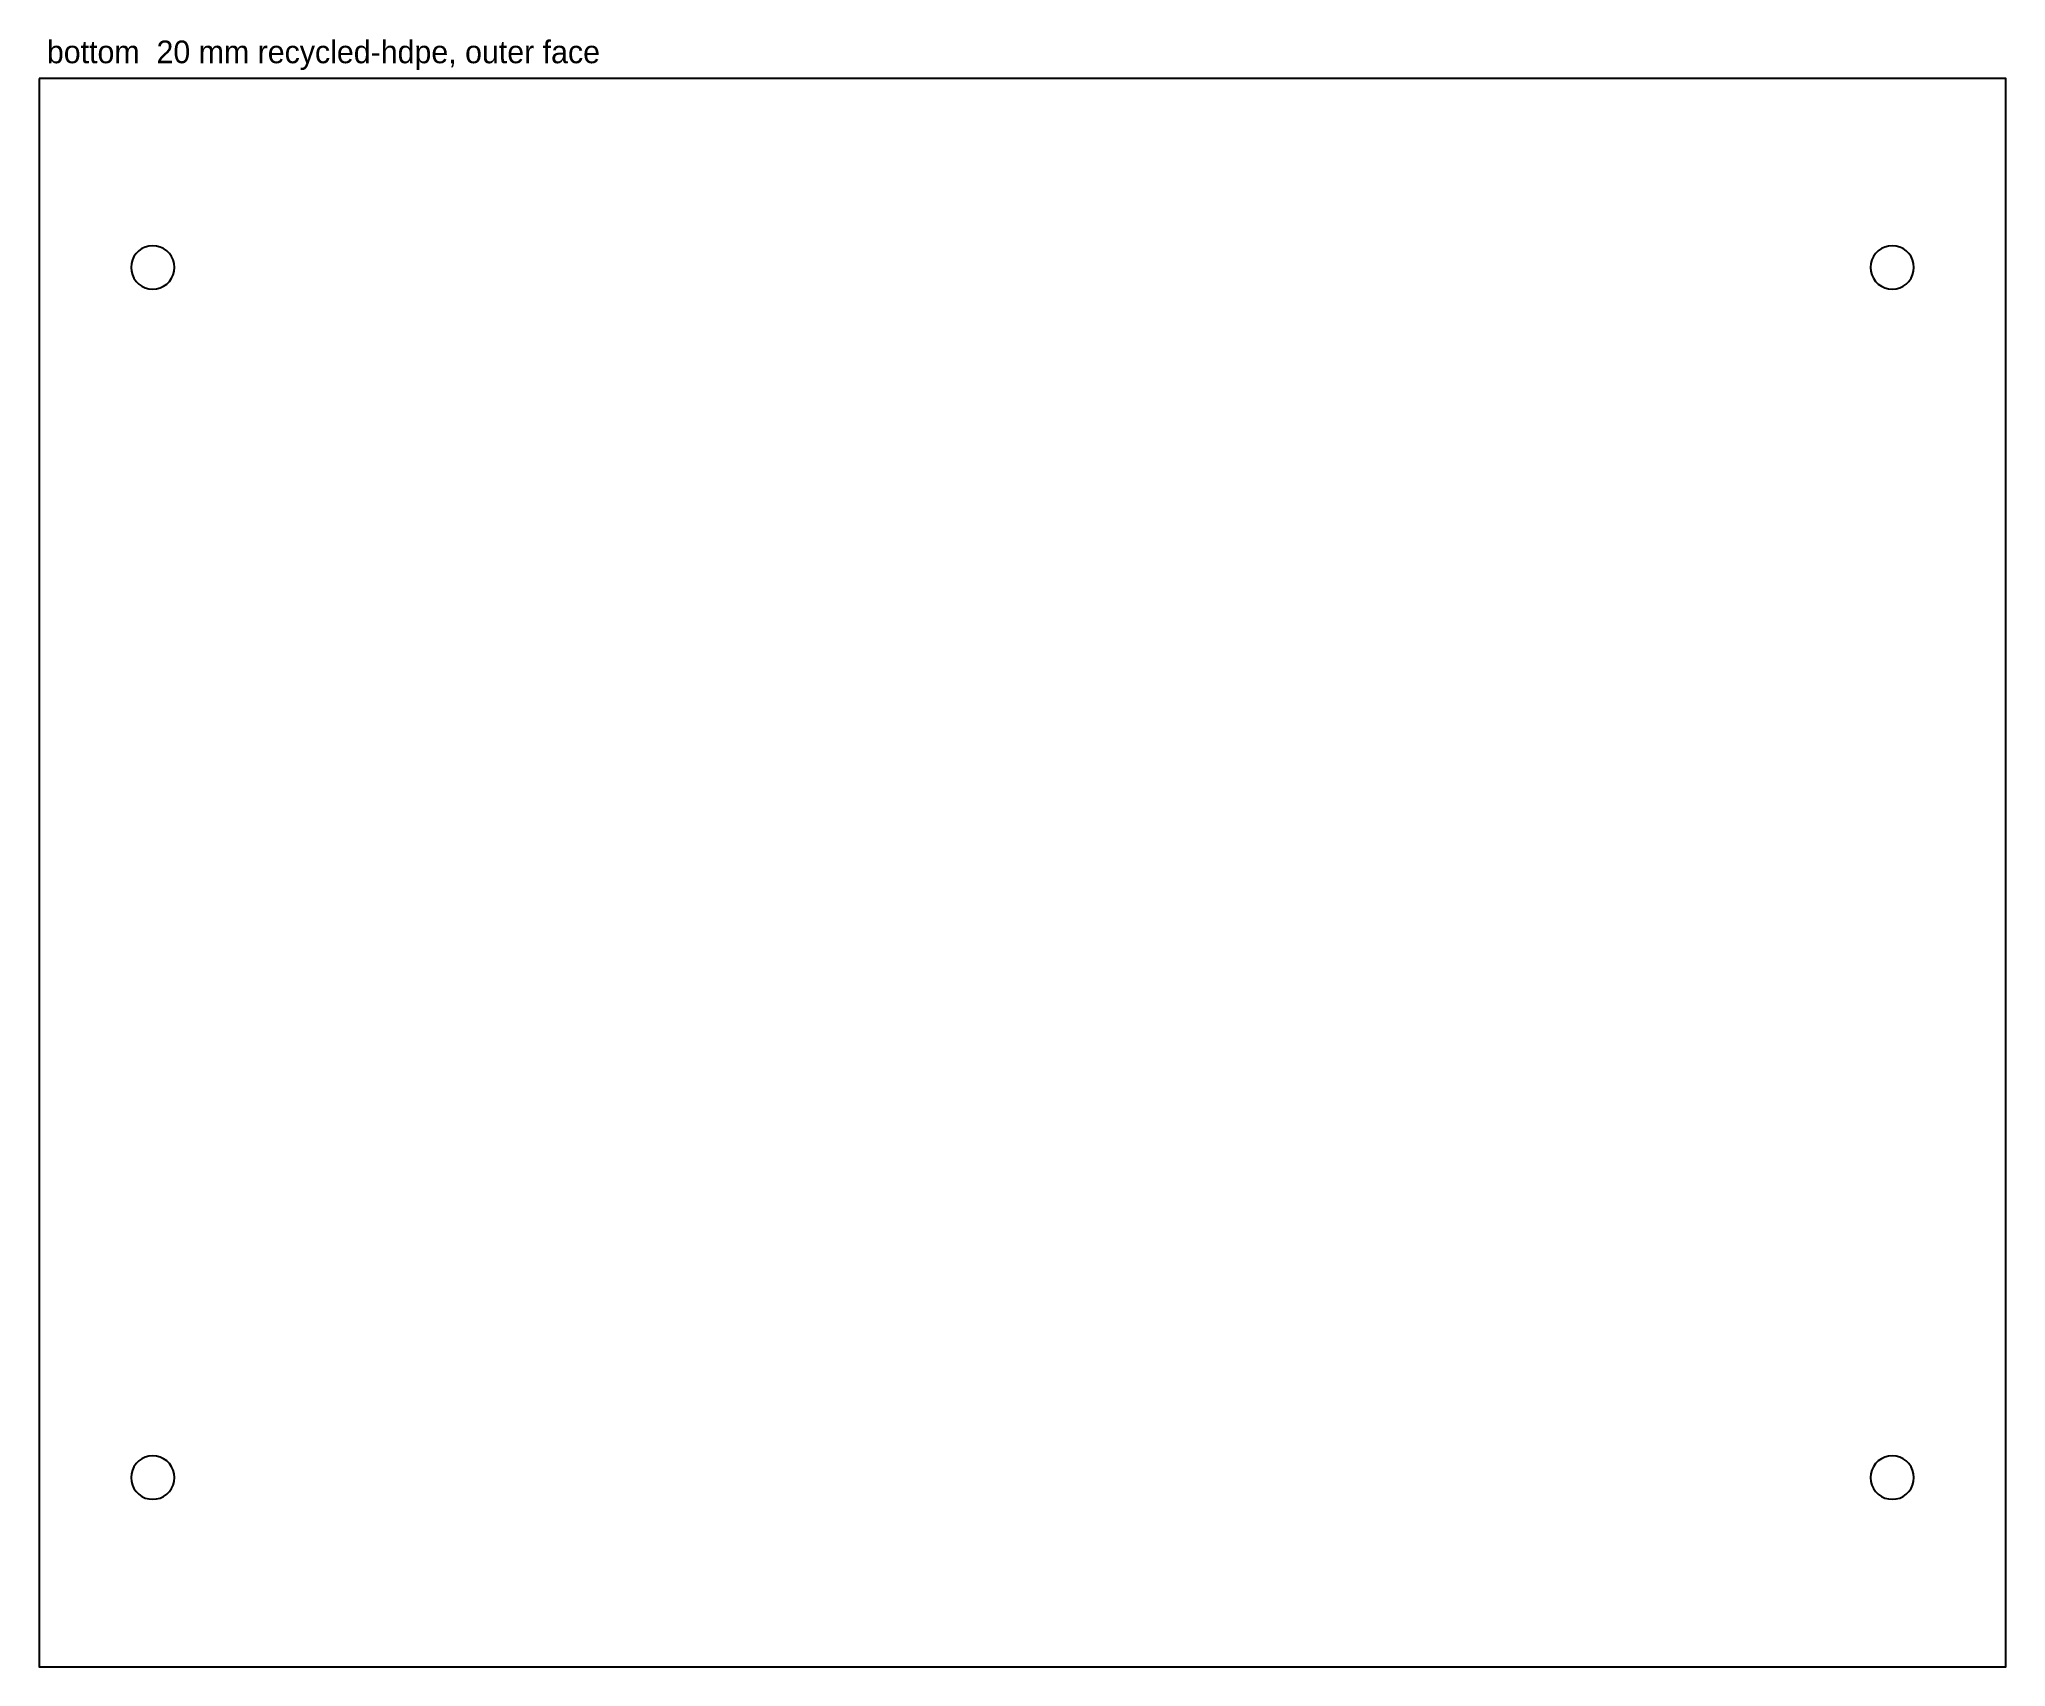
# Model space of a CAD drawing. Header units: millimetres. Extents: x 0 to 520, y 0 to 430.
import ezdxf

# ---------------------------------------------------------------- set-up
doc = ezdxf.new("R2010")
doc.units = ezdxf.units.MM
for name, color, linetype in [('CUT_OUTSIDE', 1, 'Continuous'), ('NOTES', 7, 'Continuous'), ('POCKET_15MM', 3, 'Continuous')]:
    doc.layers.add(name, color=color, linetype=linetype)

msp = doc.modelspace()

# ---------------------------------------------------------------- linework, layer by layer
at = {"layer": 'CUT_OUTSIDE'}
msp.add_lwpolyline([(0, 420), (0, 0), (520, 0), (520, 420), (0, 420)], close=True, dxfattribs=at)
at = {"layer": 'POCKET_15MM'}
for points in [[(35.75, 370), (35.66, 371), (35.4, 371.97), (34.98, 372.88), (34.4, 373.7), (33.7, 374.4), (32.88, 374.98), (31.97, 375.4), (31, 375.66), (30, 375.75), (29, 375.66), (28.03, 375.4), (27.12, 374.98), (26.3, 374.4), (25.6, 373.7), (25.02, 372.88), (24.6, 371.97), (24.34, 371), (24.25, 370), (24.34, 369), (24.6, 368.03), (25.02, 367.12), (25.6, 366.3), (26.3, 365.6), (27.12, 365.02), (28.03, 364.6), (29, 364.34), (30, 364.25), (31, 364.34), (31.97, 364.6), (32.88, 365.02), (33.7, 365.6), (34.4, 366.3), (34.98, 367.12), (35.4, 368.03), (35.66, 369), (35.75, 370)], [(495.75, 370), (495.66, 371), (495.4, 371.97), (494.98, 372.88), (494.4, 373.7), (493.7, 374.4), (492.88, 374.98), (491.97, 375.4), (491, 375.66), (490, 375.75), (489, 375.66), (488.03, 375.4), (487.12, 374.98), (486.3, 374.4), (485.6, 373.7), (485.02, 372.88), (484.6, 371.97), (484.34, 371), (484.25, 370), (484.34, 369), (484.6, 368.03), (485.02, 367.12), (485.6, 366.3), (486.3, 365.6), (487.12, 365.02), (488.03, 364.6), (489, 364.34), (490, 364.25), (491, 364.34), (491.97, 364.6), (492.88, 365.02), (493.7, 365.6), (494.4, 366.3), (494.98, 367.12), (495.4, 368.03), (495.66, 369), (495.75, 370)], [(35.75, 50), (35.66, 51), (35.4, 51.97), (34.98, 52.88), (34.4, 53.7), (33.7, 54.4), (32.88, 54.98), (31.97, 55.4), (31, 55.66), (30, 55.75), (29, 55.66), (28.03, 55.4), (27.12, 54.98), (26.3, 54.4), (25.6, 53.7), (25.02, 52.88), (24.6, 51.97), (24.34, 51), (24.25, 50), (24.34, 49), (24.6, 48.03), (25.02, 47.12), (25.6, 46.3), (26.3, 45.6), (27.12, 45.02), (28.03, 44.6), (29, 44.34), (30, 44.25), (31, 44.34), (31.97, 44.6), (32.88, 45.02), (33.7, 45.6), (34.4, 46.3), (34.98, 47.12), (35.4, 48.03), (35.66, 49), (35.75, 50)], [(495.75, 50), (495.66, 51), (495.4, 51.97), (494.98, 52.88), (494.4, 53.7), (493.7, 54.4), (492.88, 54.98), (491.97, 55.4), (491, 55.66), (490, 55.75), (489, 55.66), (488.03, 55.4), (487.12, 54.98), (486.3, 54.4), (485.6, 53.7), (485.02, 52.88), (484.6, 51.97), (484.34, 51), (484.25, 50), (484.34, 49), (484.6, 48.03), (485.02, 47.12), (485.6, 46.3), (486.3, 45.6), (487.12, 45.02), (488.03, 44.6), (489, 44.34), (490, 44.25), (491, 44.34), (491.97, 44.6), (492.88, 45.02), (493.7, 45.6), (494.4, 46.3), (494.98, 47.12), (495.4, 48.03), (495.66, 49), (495.75, 50)]]:
    msp.add_lwpolyline(points, close=True, dxfattribs=at)

# ---------------------------------------------------------------- texts
at = {"layer": 'NOTES'}
msp.add_text('bottom  20 mm recycled-hdpe, outer face', height=6, dxfattribs=at).set_placement((2, 424))

doc.saveas('drawing.dxf')
